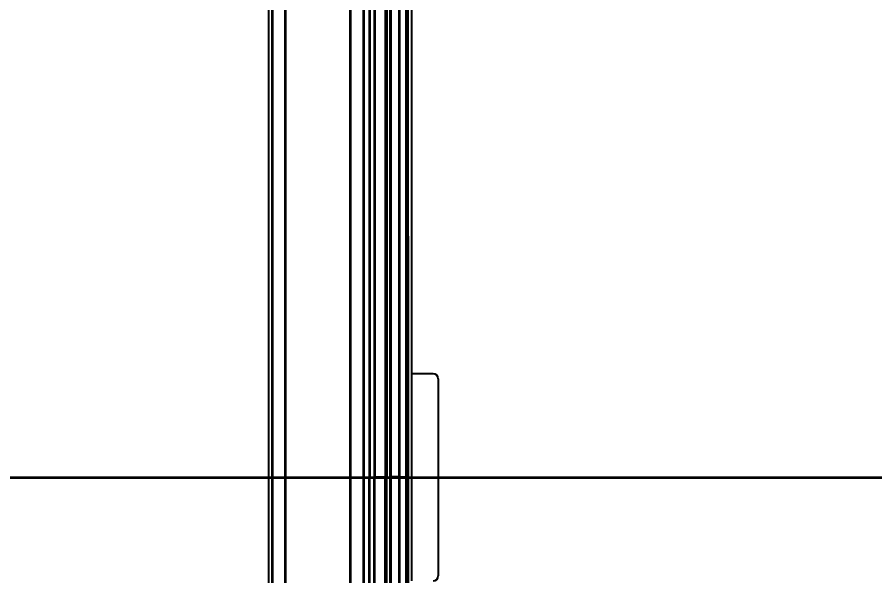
# Model space of a CAD drawing. Header units: millimetres. Extents: x 101 to 3000, y 150 to 4305.
# Drawn here: x 791.92 to 825.04, y 3106.7 to 3128.26 of the extents above; entities that cross this region are included whole.
import ezdxf

# ---------------------------------------------------------------- set-up
doc = ezdxf.new("R2010")
doc.units = ezdxf.units.MM
doc.header["$LTSCALE"] = 15
for name, color, linetype, lineweight in [('_Sichtbarkanten', 7, 'Continuous', 25), ('Bemaßung (ISO)', 7, 'Continuous', 25), ('Schnittlinie (ISO)', 7, 'Continuous', 35), ('Sichtbar schmal (ISO)', 7, 'Continuous', 35)]:
    doc.layers.add(name, color=color, linetype=linetype, lineweight=lineweight)
doc.styles.add('Notiztext (DIN)', font='verdana.ttf')
doc.dimstyles.new('Standard (DIN)', dxfattribs={"dimscale": 15, "dimtxt": 2.5, "dimasz": 2.5, "dimexe": 2, "dimexo": 4, "dimgap": 0.5, "dimtad": 1, "dimdec": 1, "dimrnd": 1e-08, "dimtxsty": 'Notiztext (DIN)', "dimcen": 0.09, "dimclrd": 256, "dimclre": 256, "dimclrt": 256, "dimadec": 0, "dimazin": 2, "dimtfac": 1, "dimtmove": 0, "dimatfit": 3, "dimfxl": 0, "dimtolj": 1, "dimtzin": 0, "dimlwd": -1, "dimlwe": -1, "dimarcsym": 0})

# ---------------------------------------------------------------- blocks, each defined once
blk = doc.blocks.new('2DTransSchnitt0')
at = {"layer": 'Schnittlinie (ISO)', "linetype": 'Continuous'}
blk.add_line((46.876, 207.367), (176.2415, 207.367), dxfattribs=at)
blk = doc.blocks.new('*D76')
at = {"layer": 'Bemaßung (ISO)', "transparency": 16777216}
for p, q in [((711.634, 3560.505), (484.355, 3560.505)), ((514.355, 3523.005), (514.355, 3148.006)), ((746.674, 3110.506), (484.355, 3110.506))]:
    blk.add_line(p, q, dxfattribs=at)
for points in [[(508.105, 3523.005), (520.605, 3523.005), (514.355, 3560.505)], [(508.105, 3148.006), (520.605, 3148.006), (514.355, 3110.506)]]:
    blk.add_solid(points, dxfattribs=at)
at = {"layer": 'Defpoints', "color": 0, "transparency": 16777216}
for p in [(771.634, 3560.505), (514.355, 3110.506), (806.674, 3110.506)]:
    blk.add_point(p, dxfattribs=at)
at = {"layer": 'Bemaßung (ISO)', "transparency": 16777216, "insert": (467.818, 3288.989), "char_height": 37.5, "attachment_point": 1, "rotation": 90, "style": 'Notiztext (DIN)'}
blk.add_mtext('\\A1;450', dxfattribs=at)
blk = doc.blocks.new('*D78')
at = {"layer": 'Bemaßung (ISO)', "transparency": 16777216}
for p, q in [((746.792, 3510.496), (626.792, 3510.496)), ((656.792, 2748.013), (656.792, 3472.996)), ((746.792, 2710.513), (626.792, 2710.513))]:
    blk.add_line(p, q, dxfattribs=at)
for points in [[(650.542, 3472.996), (663.042, 3472.996), (656.792, 3510.496)], [(650.542, 2748.013), (663.042, 2748.013), (656.792, 2710.513)]]:
    blk.add_solid(points, dxfattribs=at)
at = {"layer": 'Defpoints', "color": 0, "transparency": 16777216}
for p in [(656.792, 3510.496), (806.792, 3510.496), (806.792, 2710.513)]:
    blk.add_point(p, dxfattribs=at)
at = {"layer": 'Bemaßung (ISO)', "transparency": 16777216, "insert": (610.08, 3070.209), "char_height": 37.5, "attachment_point": 1, "rotation": 90, "style": 'Notiztext (DIN)'}
blk.add_mtext('\\A1;800', dxfattribs=at)

msp = doc.modelspace()

# ---------------------------------------------------------------- linework, layer by layer
at = {"layer": '_Sichtbarkanten'}
for p, q in [((801.634, 2713.505), (801.634, 3507.505)), ((806.198, 3150.846), (806.193, 3110.505)), ((807.165, 3114.505), (807.165, 3141.205)), ((807.165, 3106.505), (807.165, 3114.505)), ((807.984, 3114.505), (807.165, 3114.505)), ((808.184, 3106.704), (808.184, 3114.306)), ((806.198, 3070.163), (806.193, 3110.505))]:
    msp.add_line(p, q, dxfattribs=at)
for centre, major_axis in [((807.983, 3114.304), (0.142, 0.142)), ((807.983, 3106.706), (0.142, -0.142))]:
    msp.add_ellipse(centre, major_axis=major_axis, ratio=0.992433, start_param=5.501585, end_param=7.064785, dxfattribs=at)
at = {"layer": 'Sichtbar schmal (ISO)'}
for p, q in [((801.775, 2712.495), (801.775, 3508.514)), ((802.275, 3508.514), (802.275, 2712.495)), ((804.792, 2712.513), (804.792, 3508.496)), ((805.292, 3508.496), (805.292, 2712.513)), ((805.516, 3167.053), (805.525, 3110.505)), ((805.707, 3167.058), (805.716, 3110.505)), ((806.328, 3148.751), (806.328, 3110.505)), ((806.143, 3142.787), (806.139, 3110.505)), ((806.181, 3142.788), (806.177, 3110.505)), ((806.335, 3141.203), (806.335, 3110.505)), ((806.674, 3141.202), (806.674, 3110.506)), ((806.934, 3141.204), (806.943, 3110.509)), ((806.995, 3141.205), (807.004, 3110.508)), ((805.516, 3053.956), (805.525, 3110.505)), ((805.707, 3053.951), (805.716, 3110.505)), ((806.139, 3110.505), (805.716, 3110.505)), ((806.143, 3078.223), (806.139, 3110.505)), ((806.181, 3078.222), (806.177, 3110.505)), ((806.177, 3110.505), (806.193, 3110.505)), ((806.335, 3110.505), (806.328, 3110.505)), ((806.328, 3110.505), (806.328, 3072.255)), ((806.335, 3110.505), (806.335, 3079.806)), ((806.674, 3110.506), (806.943, 3110.509)), ((806.674, 3110.506), (806.674, 3079.808)), ((806.943, 3110.509), (806.934, 3079.805)), ((807.004, 3110.508), (806.995, 3079.805))]:
    msp.add_line(p, q, dxfattribs=at)
for centre, major_axis, start_param, end_param in [((806.525, 3110.505), (-1, 0), 0.016933, 0.628462), ((805.977, 3110.505), (0.2, 0), 0.019381, 0.630379)]:
    msp.add_ellipse(centre, major_axis=major_axis, ratio=0.00001, start_param=start_param, end_param=end_param, dxfattribs=at)
for points, knots in [([(806.193, 3110.504), (806.205, 3110.504), (806.216, 3110.504), (806.227, 3110.504), (806.242, 3110.504), (806.256, 3110.504), (806.268, 3110.504), (806.28, 3110.504), (806.291, 3110.504), (806.3, 3110.504), (806.309, 3110.504), (806.316, 3110.504), (806.32, 3110.505), (806.325, 3110.505), (806.328, 3110.505), (806.328, 3110.505)], [0.2132327, 0.2132327, 0.2132327, 0.2132327, 0.3333333, 0.3333333, 0.3333333, 0.5, 0.5, 0.5, 0.6666667, 0.6666667, 0.6666667, 0.8333333, 0.8333333, 0.8333333, 1, 1, 1, 1]), ([(806.674, 3110.506), (806.662, 3110.507), (806.648, 3110.507), (806.633, 3110.507), (806.618, 3110.507), (806.602, 3110.507), (806.585, 3110.507), (806.569, 3110.507), (806.551, 3110.507), (806.534, 3110.507), (806.517, 3110.507), (806.5, 3110.507), (806.483, 3110.507), (806.467, 3110.507), (806.451, 3110.507), (806.436, 3110.507), (806.421, 3110.507), (806.407, 3110.506), (806.395, 3110.506), (806.383, 3110.506), (806.372, 3110.506), (806.363, 3110.506), (806.354, 3110.506), (806.348, 3110.506), (806.343, 3110.505), (806.338, 3110.505), (806.336, 3110.505), (806.335, 3110.505)], [0, 0, 0, 0, 0.111111, 0.111111, 0.111111, 0.222222, 0.222222, 0.222222, 0.333333, 0.333333, 0.333333, 0.444444, 0.444444, 0.444444, 0.555556, 0.555556, 0.555556, 0.666667, 0.666667, 0.666667, 0.777778, 0.777778, 0.777778, 0.888889, 0.888889, 0.888889, 1, 1, 1, 1]), ([(807.004, 3110.508), (807.003, 3110.508), (806.998, 3110.508), (806.977, 3110.508), (806.955, 3110.509), (806.943, 3110.509)], [0, 0, 0, 0, 0.3333333, 0.6666667, 0.999847, 0.999847, 0.999847, 0.999847])]:
    msp.add_open_spline(points, degree=3, knots=knots, dxfattribs=at)

# ---------------------------------------------------------------- block references
at = {"layer": 'Schnittlinie (ISO)', "xscale": 15, "yscale": 15, "zscale": 15}
msp.add_blockref('2DTransSchnitt0', (0, 0), dxfattribs=at)

# ---------------------------------------------------------------- dimensions: what is measured, and where the dimension line sits
at = {"layer": 'Bemaßung (ISO)'}
for base, p1, p2, picture, middle in [((514.355, 3110.506), (771.634, 3560.505), (806.674, 3110.506), '*D76', (514.355, 3335.506)), ((656.792, 3510.496), (806.792, 2710.513), (806.792, 3510.496), '*D78', (656.792, 3116.159))]:
    dim = msp.add_linear_dim(base=base, p1=p1, p2=p2, angle=90, dimstyle='Standard (DIN)', override={"dimdec": 1, "dimtp": 0, "dimtm": 0, "dimtdec": 2, "dimtofl": 0, "dimatfit": 1}, dxfattribs=at)
    dim.commit()
    dim.dimension.update_dxf_attribs({"geometry": picture, "text_midpoint": middle, "dimtype": 160})

doc.saveas('drawing.dxf')
